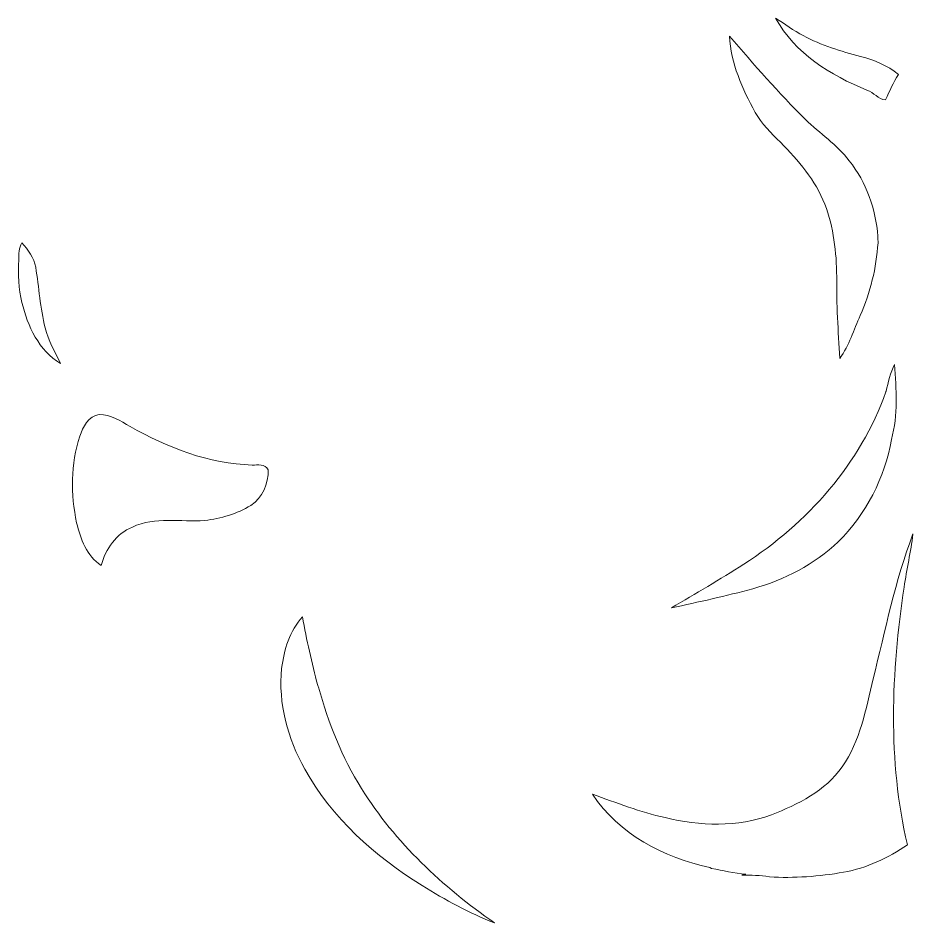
# Model space of a CAD drawing. Header units: centimetres. Extents: x -6.1 to 6.1, y -4.5 to 4.5.
# Drawn here: x -5.883 to -2.851, y -3.43 to -0.362 of the extents above; entities that cross this region are included whole.
import ezdxf

# ---------------------------------------------------------------- set-up
doc = ezdxf.new("R2010")
doc.units = ezdxf.units.CM
doc.header["$MEASUREMENT"] = 0
doc.layers.add('Layer 1', color=7, linetype='Continuous')

msp = doc.modelspace()

# ---------------------------------------------------------------- linework, layer by layer
at = {"layer": 'Layer 1', "color": 250, "lineweight": 18}
for points, knots in [([(-3.31612, -0.36242), (-3.28498, -0.38253), (-3.25534, -0.40514), (-3.22214, -0.42193), (-3.22214, -0.42193), (-3.22213, -0.42193), (-3.22213, -0.42193), (-3.16107, -0.45432), (-3.09469, -0.47513), (-3.02784, -0.49235), (-3.02784, -0.49235), (-3.02783, -0.49235), (-3.02783, -0.49235), (-2.98208, -0.50448), (-2.93689, -0.52269), (-2.9001, -0.55327), (-2.9001, -0.55327), (-2.9001, -0.55327), (-2.9001, -0.55327), (-2.91664, -0.58082), (-2.93001, -0.60989), (-2.94363, -0.63896), (-2.94363, -0.63896), (-2.94363, -0.63896), (-2.94363, -0.63896), (-2.96789, -0.6391), (-2.98345, -0.61307), (-3.00674, -0.60672), (-3.00674, -0.60672), (-3.00674, -0.60672), (-3.00674, -0.60672), (-3.12926, -0.55645), (-3.25122, -0.48229), (-3.31612, -0.36242)], [0, 0, 0, 0, 0.0909091, 0.0909091, 0.0909091, 0.1818182, 0.1818182, 0.1818182, 0.2727273, 0.2727273, 0.2727273, 0.3636364, 0.3636364, 0.3636364, 0.4545455, 0.4545455, 0.4545455, 0.5454545, 0.5454545, 0.5454545, 0.6363636, 0.6363636, 0.6363636, 0.7272727, 0.7272727, 0.7272727, 0.8181818, 0.8181818, 0.8181818, 0.9090909, 0.9090909, 0.9090909, 1, 1, 1, 1]), ([(-3.47212, -0.42373), (-3.38887, -0.51989), (-3.30565, -0.61638), (-3.21499, -0.70581), (-3.21499, -0.70581), (-3.21498, -0.70581), (-3.21498, -0.70581), (-3.16661, -0.75376), (-3.10749, -0.79083), (-3.0667, -0.84636), (-3.0667, -0.84636), (-3.0667, -0.84636), (-3.0667, -0.84636), (-3.00786, -0.9187), (-2.97725, -1.01022), (-2.96913, -1.10241), (-2.96913, -1.10241), (-2.96913, -1.10241), (-2.96913, -1.10241), (-2.96912, -1.1079), (-2.969, -1.11895), (-2.969, -1.12459), (-2.969, -1.12459), (-2.969, -1.12459), (-2.969, -1.12459), (-2.97463, -1.20909), (-2.99478, -1.29273), (-3.02906, -1.37031), (-3.02906, -1.37031), (-3.02906, -1.37031), (-3.02906, -1.37031), (-3.0514, -1.41923), (-3.06629, -1.47215), (-3.09867, -1.51597), (-3.09867, -1.51597), (-3.09867, -1.51597), (-3.09867, -1.51597), (-3.10351, -1.42379), (-3.11051, -1.33157), (-3.10887, -1.23924), (-3.10887, -1.23924), (-3.10887, -1.23924), (-3.10887, -1.23924), (-3.10968, -1.15602), (-3.11933, -1.07154), (-3.14937, -0.99354), (-3.14937, -0.99354), (-3.14937, -0.99354), (-3.14937, -0.99354), (-3.1808, -0.91198), (-3.23922, -0.84498), (-3.29944, -0.78339), (-3.29944, -0.78339), (-3.29944, -0.78339), (-3.29944, -0.78339), (-3.33154, -0.7528), (-3.36324, -0.72098), (-3.38517, -0.68211), (-3.38517, -0.68211), (-3.38517, -0.68211), (-3.38517, -0.68211), (-3.42899, -0.60245), (-3.46786, -0.51563), (-3.47212, -0.42373)], [0, 0, 0, 0, 0.047619, 0.047619, 0.047619, 0.0952381, 0.0952381, 0.0952381, 0.1428571, 0.1428571, 0.1428571, 0.1904762, 0.1904762, 0.1904762, 0.2380952, 0.2380952, 0.2380952, 0.2857143, 0.2857143, 0.2857143, 0.3333333, 0.3333333, 0.3333333, 0.3809524, 0.3809524, 0.3809524, 0.4285714, 0.4285714, 0.4285714, 0.4761905, 0.4761905, 0.4761905, 0.5238095, 0.5238095, 0.5238095, 0.5714286, 0.5714286, 0.5714286, 0.6190476, 0.6190476, 0.6190476, 0.6666667, 0.6666667, 0.6666667, 0.7142857, 0.7142857, 0.7142857, 0.7619048, 0.7619048, 0.7619048, 0.8095238, 0.8095238, 0.8095238, 0.8571429, 0.8571429, 0.8571429, 0.9047619, 0.9047619, 0.9047619, 0.952381, 0.952381, 0.952381, 1, 1, 1, 1]), ([(-5.87059, -1.12445), (-5.84939, -1.14814), (-5.82896, -1.17476), (-5.8236, -1.20715), (-5.8236, -1.20715), (-5.82359, -1.20715), (-5.82359, -1.20715), (-5.81231, -1.27547), (-5.80804, -1.34508), (-5.79163, -1.4126), (-5.79163, -1.4126), (-5.79162, -1.4126), (-5.79162, -1.4126), (-5.78087, -1.45547), (-5.75787, -1.49335), (-5.73953, -1.53304), (-5.73953, -1.53304), (-5.73953, -1.53304), (-5.73953, -1.53304), (-5.8127, -1.48937), (-5.8509, -1.40667), (-5.87016, -1.32678), (-5.87016, -1.32678), (-5.87017, -1.32678), (-5.87017, -1.32678), (-5.88314, -1.27965), (-5.88188, -1.23043), (-5.8812, -1.18207), (-5.8812, -1.18207), (-5.88119, -1.18207), (-5.88119, -1.18207), (-5.88036, -1.16249), (-5.88136, -1.14166), (-5.87059, -1.12445)], [0, 0, 0, 0, 0.0909091, 0.0909091, 0.0909091, 0.1818182, 0.1818182, 0.1818182, 0.2727273, 0.2727273, 0.2727273, 0.3636364, 0.3636364, 0.3636364, 0.4545455, 0.4545455, 0.4545455, 0.5454545, 0.5454545, 0.5454545, 0.6363636, 0.6363636, 0.6363636, 0.7272727, 0.7272727, 0.7272727, 0.8181818, 0.8181818, 0.8181818, 0.9090909, 0.9090909, 0.9090909, 1, 1, 1, 1]), ([(-2.91262, -1.53636), (-2.90697, -1.62081), (-2.90103, -1.70805), (-2.92322, -1.79075), (-2.92322, -1.79075), (-2.92323, -1.79075), (-2.92323, -1.79075), (-2.94709, -1.92057), (-3.00855, -2.04513), (-3.10375, -2.13746), (-3.10375, -2.13746), (-3.10375, -2.13746), (-3.10375, -2.13746), (-3.18426, -2.2146), (-3.28621, -2.26685), (-3.39303, -2.29676), (-3.39303, -2.29676), (-3.39303, -2.29676), (-3.39303, -2.29676), (-3.48426, -2.32196), (-3.57686, -2.34139), (-3.66919, -2.36193), (-3.66919, -2.36193), (-3.66918, -2.36193), (-3.66918, -2.36193), (-3.5873, -2.31303), (-3.50452, -2.26547), (-3.42414, -2.21395), (-3.42414, -2.21395), (-3.42414, -2.21395), (-3.42414, -2.21395), (-3.2089, -2.07516), (-3.0277, -1.87302), (-2.94254, -1.62897), (-2.94254, -1.62897), (-2.94254, -1.62897), (-2.94254, -1.62897), (-2.94253, -1.62897), (-2.94186, -1.62759), (-2.94186, -1.62759), (-2.94186, -1.62759), (-2.94185, -1.62759), (-2.94185, -1.62759), (-2.93427, -1.59658), (-2.92712, -1.565), (-2.91262, -1.53636)], [0, 0, 0, 0, 0.0666667, 0.0666667, 0.0666667, 0.1333333, 0.1333333, 0.1333333, 0.2, 0.2, 0.2, 0.2666667, 0.2666667, 0.2666667, 0.3333333, 0.3333333, 0.3333333, 0.4, 0.4, 0.4, 0.4666667, 0.4666667, 0.4666667, 0.5333333, 0.5333333, 0.5333333, 0.6, 0.6, 0.6, 0.6666667, 0.6666667, 0.6666667, 0.7333333, 0.7333333, 0.7333333, 0.8, 0.8, 0.8, 0.8666667, 0.8666667, 0.8666667, 0.9333333, 0.9333333, 0.9333333, 1, 1, 1, 1]), ([(-5.5032, -1.74665), (-5.37684, -1.81843), (-5.23668, -1.87358), (-5.08994, -1.87756), (-5.08994, -1.87756), (-5.08993, -1.87756), (-5.08993, -1.87756), (-5.07062, -1.87809), (-5.04625, -1.87273), (-5.03549, -1.89382), (-5.03549, -1.89382), (-5.03548, -1.89382), (-5.03548, -1.89382), (-5.03497, -1.94025), (-5.05384, -1.98862), (-5.09419, -2.0144), (-5.09419, -2.0144), (-5.09419, -2.0144), (-5.09419, -2.0144), (-5.14147, -2.04333), (-5.19618, -2.05823), (-5.25077, -2.06567), (-5.25077, -2.06567), (-5.25077, -2.06567), (-5.25077, -2.06567), (-5.33232, -2.07075), (-5.41886, -2.05173), (-5.49591, -2.08785), (-5.49591, -2.08785), (-5.49591, -2.08785), (-5.49591, -2.08785), (-5.55034, -2.11058), (-5.58713, -2.16225), (-5.60159, -2.2182), (-5.60159, -2.2182), (-5.6016, -2.2182), (-5.6016, -2.2182), (-5.64954, -2.18597), (-5.67243, -2.12782), (-5.68471, -2.0734), (-5.68471, -2.0734), (-5.68471, -2.0734), (-5.68471, -2.0734), (-5.70534, -1.97662), (-5.70482, -1.87453), (-5.67394, -1.77999), (-5.67394, -1.77999), (-5.67394, -1.77999), (-5.67394, -1.77999), (-5.66417, -1.74788), (-5.64432, -1.71203), (-5.60795, -1.70611), (-5.60795, -1.70611), (-5.60794, -1.70611), (-5.60794, -1.70611), (-5.56905, -1.70502), (-5.53573, -1.72859), (-5.5032, -1.74665)], [0, 0, 0, 0, 0.0526316, 0.0526316, 0.0526316, 0.1052632, 0.1052632, 0.1052632, 0.1578947, 0.1578947, 0.1578947, 0.2105263, 0.2105263, 0.2105263, 0.2631579, 0.2631579, 0.2631579, 0.3157895, 0.3157895, 0.3157895, 0.3684211, 0.3684211, 0.3684211, 0.4210526, 0.4210526, 0.4210526, 0.4736842, 0.4736842, 0.4736842, 0.5263158, 0.5263158, 0.5263158, 0.5789474, 0.5789474, 0.5789474, 0.6315789, 0.6315789, 0.6315789, 0.6842105, 0.6842105, 0.6842105, 0.7368421, 0.7368421, 0.7368421, 0.7894737, 0.7894737, 0.7894737, 0.8421053, 0.8421053, 0.8421053, 0.8947368, 0.8947368, 0.8947368, 0.9473684, 0.9473684, 0.9473684, 1, 1, 1, 1]), ([(-2.88038, -2.29151), (-2.92395, -2.58052), (-2.93661, -2.87885), (-2.86937, -3.16507), (-2.86937, -3.16507), (-2.86937, -3.16507), (-2.86937, -3.16507), (-2.93428, -3.20944), (-3.00758, -3.24401), (-3.08559, -3.25767), (-3.08559, -3.25767), (-3.08559, -3.25767), (-3.08559, -3.25767), (-3.16852, -3.27242), (-3.25316, -3.27834), (-3.33722, -3.27364), (-3.33722, -3.27364), (-3.33722, -3.27364), (-3.33722, -3.27364), (-3.36809, -3.26787), (-3.39963, -3.26772), (-3.43091, -3.26787), (-3.43091, -3.26787), (-3.4309, -3.26787), (-3.4309, -3.26787), (-3.42746, -3.2669), (-3.42058, -3.26482), (-3.41712, -3.26387), (-3.41712, -3.26387), (-3.41712, -3.26387), (-3.41712, -3.26387), (-3.45653, -3.26264), (-3.49446, -3.25118), (-3.5333, -3.24567), (-3.5333, -3.24567), (-3.5333, -3.24567), (-3.5333, -3.24567), (-3.5333, -3.24567), (-3.53907, -3.24221), (-3.53907, -3.24221), (-3.53907, -3.24221), (-3.53908, -3.24221), (-3.53908, -3.24221), (-3.69371, -3.20778), (-3.84805, -3.12936), (-3.93652, -2.99322), (-3.93652, -2.99322), (-3.93651, -2.99322), (-3.93651, -2.99322), (-3.85534, -3.02244), (-3.77472, -3.05387), (-3.69025, -3.0726), (-3.69025, -3.0726), (-3.69024, -3.0726), (-3.69024, -3.0726), (-3.57255, -3.1011), (-3.44538, -3.10664), (-3.33046, -3.06308), (-3.33046, -3.06308), (-3.33045, -3.06308), (-3.33045, -3.06308), (-3.2402, -3.02823), (-3.14771, -2.98232), (-3.09066, -2.9009), (-3.09066, -2.9009), (-3.09065, -2.9009), (-3.09065, -2.9009), (-3.02878, -2.81295), (-3.01006, -2.7045), (-2.98539, -2.60228), (-2.98539, -2.60228), (-2.98538, -2.60228), (-2.98538, -2.60228), (-2.94447, -2.4376), (-2.91042, -2.27046), (-2.85077, -2.11128), (-2.85077, -2.11128), (-2.85077, -2.11128), (-2.85077, -2.11128), (-2.85737, -2.17177), (-2.87239, -2.23115), (-2.88038, -2.29151)], [0, 0, 0, 0, 0.037037, 0.037037, 0.037037, 0.0740741, 0.0740741, 0.0740741, 0.1111111, 0.1111111, 0.1111111, 0.1481481, 0.1481481, 0.1481481, 0.1851852, 0.1851852, 0.1851852, 0.2222222, 0.2222222, 0.2222222, 0.2592593, 0.2592593, 0.2592593, 0.2962963, 0.2962963, 0.2962963, 0.3333333, 0.3333333, 0.3333333, 0.3703704, 0.3703704, 0.3703704, 0.4074074, 0.4074074, 0.4074074, 0.4444444, 0.4444444, 0.4444444, 0.4814815, 0.4814815, 0.4814815, 0.5185185, 0.5185185, 0.5185185, 0.5555556, 0.5555556, 0.5555556, 0.5925926, 0.5925926, 0.5925926, 0.6296296, 0.6296296, 0.6296296, 0.6666667, 0.6666667, 0.6666667, 0.7037037, 0.7037037, 0.7037037, 0.7407407, 0.7407407, 0.7407407, 0.7777778, 0.7777778, 0.7777778, 0.8148148, 0.8148148, 0.8148148, 0.8518519, 0.8518519, 0.8518519, 0.8888889, 0.8888889, 0.8888889, 0.9259259, 0.9259259, 0.9259259, 0.962963, 0.962963, 0.962963, 1, 1, 1, 1]), ([(-4.91918, -2.39169), (-4.90581, -2.47027), (-4.88793, -2.54784), (-4.86778, -2.625), (-4.86778, -2.625), (-4.86778, -2.625), (-4.86778, -2.625), (-4.86777, -2.625), (-4.86489, -2.63039), (-4.86489, -2.63039), (-4.86489, -2.63039), (-4.86488, -2.63039), (-4.86488, -2.63039), (-4.83197, -2.75083), (-4.78551, -2.86851), (-4.71898, -2.97459), (-4.71898, -2.97459), (-4.71897, -2.97459), (-4.71897, -2.97459), (-4.60499, -3.15776), (-4.44459, -3.30713), (-4.26849, -3.42965), (-4.26849, -3.42965), (-4.26849, -3.42965), (-4.26849, -3.42965), (-4.35474, -3.39684), (-4.43563, -3.35122), (-4.51419, -3.30299), (-4.51419, -3.30299), (-4.51419, -3.30299), (-4.51419, -3.30299), (-4.67309, -3.20308), (-4.81984, -3.0745), (-4.91149, -2.9086), (-4.91149, -2.9086), (-4.91149, -2.9086), (-4.91149, -2.9086), (-4.96977, -2.80551), (-5.00188, -2.6855), (-4.99017, -2.567), (-4.99017, -2.567), (-4.99016, -2.567), (-4.99016, -2.567), (-4.9819, -2.50427), (-4.9626, -2.43925), (-4.91918, -2.39169)], [0, 0, 0, 0, 0.0666667, 0.0666667, 0.0666667, 0.1333333, 0.1333333, 0.1333333, 0.2, 0.2, 0.2, 0.2666667, 0.2666667, 0.2666667, 0.3333333, 0.3333333, 0.3333333, 0.4, 0.4, 0.4, 0.4666667, 0.4666667, 0.4666667, 0.5333333, 0.5333333, 0.5333333, 0.6, 0.6, 0.6, 0.6666667, 0.6666667, 0.6666667, 0.7333333, 0.7333333, 0.7333333, 0.8, 0.8, 0.8, 0.8666667, 0.8666667, 0.8666667, 0.9333333, 0.9333333, 0.9333333, 1, 1, 1, 1])]:
    msp.add_open_spline(points, degree=3, knots=knots, dxfattribs=at)

doc.saveas('drawing.dxf')
